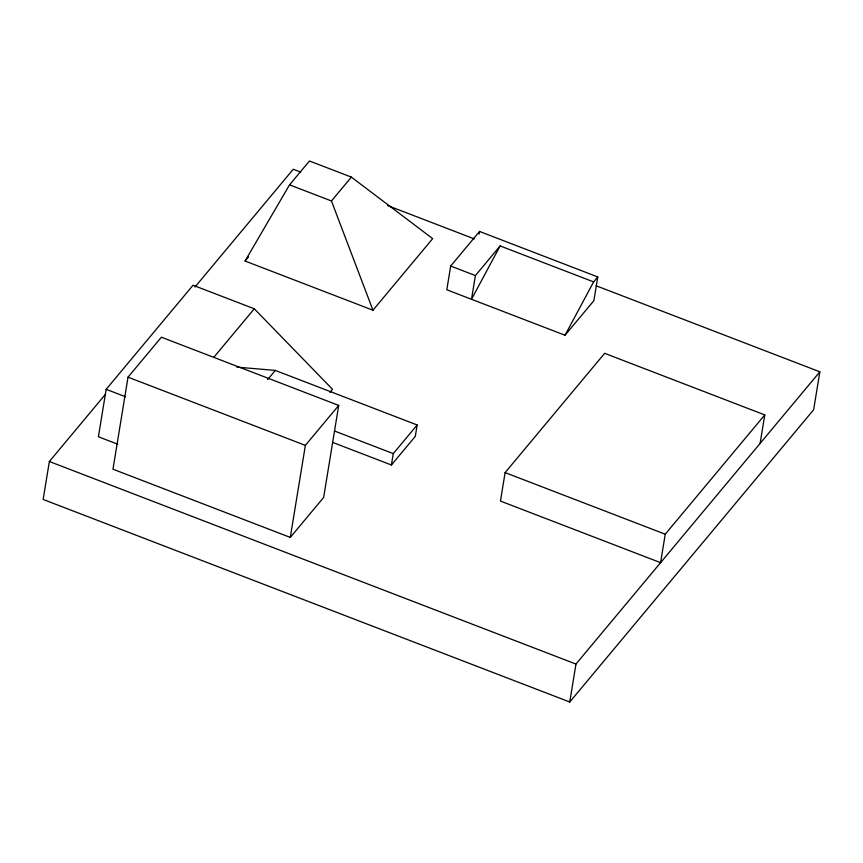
<?xml version="1.0" encoding="UTF-8"?>
<svg xmlns="http://www.w3.org/2000/svg" width="863" height="863" viewBox="0 0 863 863"><rect width="100%" height="100%" fill="white"/><g stroke="black" fill="none" stroke-linecap="round" stroke-linejoin="round"><path stroke-width="1.29" d="M105.383 394.38L49.364 461.5L43.15 499.45L569.753 702.007L813.636 409.774L819.85 371.824L596.139 285.761M329.925 392.395L332.503 389.299L254.294 308.792L193.042 285.232L106.171 389.321L98.404 436.764L117.8 444.229M128.037 377.163L112.967 469.202L290.292 537.412L323.636 497.455L338.717 405.416L161.392 337.206L128.037 377.163L305.362 445.373L338.717 405.416M290.292 537.412L305.362 445.373M332.654 442.395L391.414 464.995L393.269 453.614L417.163 424.984L275.308 370.421L236.872 367.12M417.163 424.984L415.297 436.376L391.414 464.995M450.68 266.052L446.797 289.774L565.017 335.243L593.884 300.658L597.768 276.937L479.548 231.457L450.68 266.052L475.405 275.567L500.119 245.933L593.625 281.899L597.768 276.937M479.116 234.1L479.548 231.457M475.405 275.567L471.511 299.278L500.119 245.933M505.114 472.611L500.454 501.079L660.583 562.665L665.244 534.208L764.78 414.92L604.65 353.323L505.114 472.611L665.244 534.208M569.753 702.007L575.966 664.057L819.85 371.824M760.12 443.388L764.78 414.92M565.017 335.243L593.625 281.899M245.06 261.025L289.536 184.844L309.45 160.993L351.36 177.109L432.676 238.641L372.956 310.216L245.06 261.025L248.479 256.937M195.006 286.98L293.247 169.256L300.788 172.158M372.956 310.216L331.457 200.971L351.36 177.109M213.754 357.379L254.294 308.792M267.627 379.623L275.308 370.421M387.509 205.513L474.229 238.868M289.536 184.844L331.457 200.971M334.52 431.015L393.269 453.614M106.171 389.321L125.567 396.786M49.364 461.5L575.966 664.057"/></g></svg>
